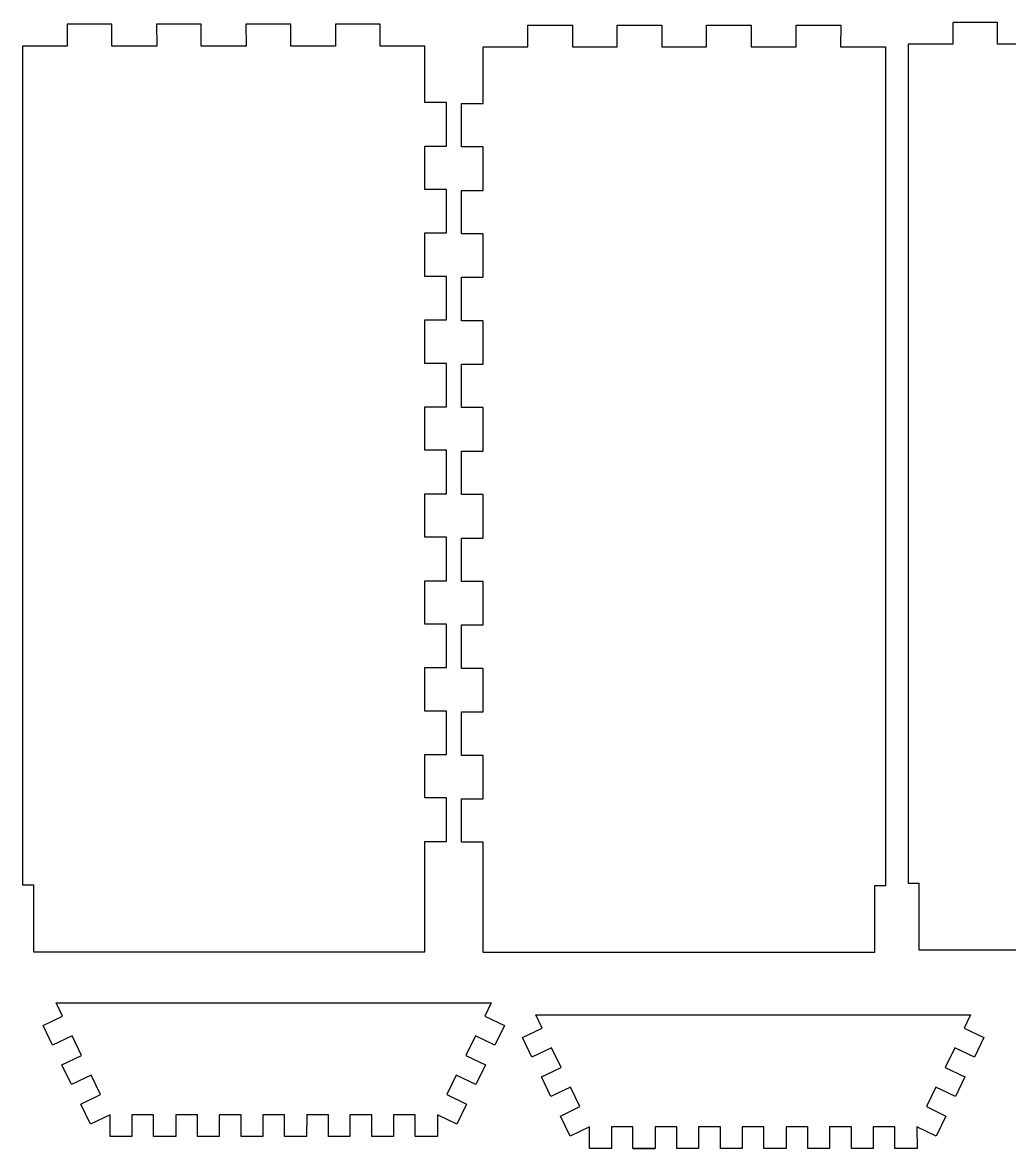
# Model space of a CAD drawing. Extents: x 3 to 797, y -421 to 397.
# Drawn here: x 4.5 to 186.1, y 189.2 to 396.4 of the extents above; entities that cross this region are included whole.
import ezdxf

# ---------------------------------------------------------------- set-up
doc = ezdxf.new("R2010")
doc.units = 0
doc.header["$MEASUREMENT"] = 0
doc.layers.add('PLAT', color=7, linetype='CONTINUOUS')

msp = doc.modelspace()

# ---------------------------------------------------------------- linework, layer by layer
at = {"layer": 'PLAT'}
for p, q in [((20.95, 396.08), (12.72, 396.08)), ((12.72, 396.08), (12.74, 392.08)), ((20.95, 392.08), (20.95, 396.08)), ((37.39, 396.08), (29.17, 396.08)), ((29.17, 396.08), (29.18, 392.08)), ((37.39, 392.08), (37.39, 396.08)), ((53.84, 396.08), (45.61, 396.08)), ((45.61, 396.08), (45.63, 392.08)), ((53.84, 392.08), (53.84, 396.08)), ((70.28, 396.08), (62.06, 396.08)), ((62.06, 396.08), (62.07, 392.08)), ((70.28, 392.08), (70.28, 396.08)), ((97.46, 391.94), (97.46, 395.94)), ((97.46, 395.94), (105.68, 395.94)), ((105.68, 395.94), (105.67, 391.94)), ((113.9, 391.94), (113.9, 395.94)), ((113.9, 395.94), (122.13, 395.94)), ((122.13, 395.94), (122.11, 391.94)), ((130.35, 391.94), (130.35, 395.94)), ((130.35, 395.94), (138.57, 395.94)), ((138.57, 395.94), (138.55, 391.94)), ((146.79, 391.94), (146.79, 395.94)), ((146.79, 395.94), (155.01, 395.94)), ((155.01, 395.94), (155, 391.94)), ((183.85, 396.41), (175.63, 396.41)), ((175.63, 396.41), (175.64, 392.41)), ((183.85, 392.41), (183.85, 396.41)), ((12.74, 392.08), (4.5, 392.08)), ((4.5, 392.08), (4.5, 237.67)), ((29.18, 392.08), (20.95, 392.08)), ((45.63, 392.08), (37.39, 392.08)), ((62.07, 392.08), (53.84, 392.08)), ((78.5, 392.08), (70.28, 392.08)), ((78.5, 381.67), (78.5, 392.08)), ((89.24, 381.52), (89.24, 391.94)), ((89.24, 391.94), (97.46, 391.94)), ((105.67, 391.94), (113.9, 391.94)), ((122.11, 391.94), (130.35, 391.94)), ((138.55, 391.94), (146.79, 391.94)), ((155, 391.94), (163.24, 391.94)), ((163.24, 391.94), (163.24, 237.52)), ((175.64, 392.41), (167.41, 392.41)), ((167.41, 392.41), (167.41, 238)), ((192.09, 392.41), (183.85, 392.41)), ((82.5, 381.67), (78.5, 381.67)), ((82.5, 373.67), (82.5, 381.67)), ((85.24, 373.52), (85.24, 381.52)), ((85.24, 381.52), (89.24, 381.52)), ((78.5, 365.67), (78.5, 373.67)), ((78.5, 373.67), (82.5, 373.67)), ((89.24, 373.52), (85.24, 373.52)), ((89.24, 365.52), (89.24, 373.52)), ((82.5, 365.67), (78.5, 365.67)), ((82.5, 357.67), (82.5, 365.67)), ((85.24, 357.52), (85.24, 365.52)), ((85.24, 365.52), (89.24, 365.52)), ((78.5, 349.67), (78.5, 357.67)), ((78.5, 357.67), (82.5, 357.67)), ((89.24, 357.52), (85.24, 357.52)), ((89.24, 349.52), (89.24, 357.52)), ((82.5, 349.67), (78.5, 349.67)), ((82.5, 341.67), (82.5, 349.67)), ((85.24, 341.52), (85.24, 349.52)), ((85.24, 349.52), (89.24, 349.52)), ((78.5, 333.67), (78.5, 341.67)), ((78.5, 341.67), (82.5, 341.67)), ((89.24, 341.52), (85.24, 341.52)), ((89.24, 333.52), (89.24, 341.52)), ((82.5, 333.67), (78.5, 333.67)), ((82.5, 325.67), (82.5, 333.67)), ((85.24, 325.52), (85.24, 333.52)), ((85.24, 333.52), (89.24, 333.52)), ((78.5, 317.67), (78.5, 325.67)), ((78.5, 325.67), (82.5, 325.67)), ((89.24, 325.52), (85.24, 325.52)), ((89.24, 317.52), (89.24, 325.52)), ((82.5, 317.67), (78.5, 317.67)), ((82.5, 309.67), (82.5, 317.67)), ((85.24, 309.52), (85.24, 317.52)), ((85.24, 317.52), (89.24, 317.52)), ((78.5, 301.67), (78.5, 309.67)), ((78.5, 309.67), (82.5, 309.67)), ((89.24, 309.52), (85.24, 309.52)), ((89.24, 301.52), (89.24, 309.52)), ((82.5, 301.67), (78.5, 301.67)), ((82.5, 293.67), (82.5, 301.67)), ((85.24, 293.52), (85.24, 301.52)), ((85.24, 301.52), (89.24, 301.52)), ((78.5, 285.67), (78.5, 293.67)), ((78.5, 293.67), (82.5, 293.67)), ((89.24, 293.52), (85.24, 293.52)), ((89.24, 285.52), (89.24, 293.52)), ((82.5, 285.67), (78.5, 285.67)), ((82.5, 277.67), (82.5, 285.67)), ((85.24, 277.52), (85.24, 285.52)), ((85.24, 285.52), (89.24, 285.52)), ((78.5, 269.67), (78.5, 277.67)), ((78.5, 277.67), (82.5, 277.67)), ((89.24, 277.52), (85.24, 277.52)), ((89.24, 269.52), (89.24, 277.52)), ((82.5, 269.67), (78.5, 269.67)), ((82.5, 261.67), (82.5, 269.67)), ((85.24, 261.52), (85.24, 269.52)), ((85.24, 269.52), (89.24, 269.52)), ((78.5, 253.67), (78.5, 261.67)), ((78.5, 261.67), (82.5, 261.67)), ((89.24, 261.52), (85.24, 261.52)), ((89.24, 253.52), (89.24, 261.52)), ((82.5, 253.67), (78.5, 253.67)), ((82.5, 245.67), (82.5, 253.67)), ((85.24, 245.52), (85.24, 253.52)), ((85.24, 253.52), (89.24, 253.52)), ((78.5, 225.38), (78.5, 245.67)), ((78.5, 245.67), (82.5, 245.67)), ((89.24, 245.52), (85.24, 245.52)), ((89.24, 225.23), (89.24, 245.52)), ((4.5, 237.67), (6.5, 237.67)), ((6.5, 237.67), (6.5, 225.38)), ((163.24, 237.52), (161.24, 237.52)), ((161.24, 237.52), (161.24, 225.23)), ((167.41, 238), (169.41, 238)), ((169.41, 238), (169.41, 225.71)), ((6.5, 225.38), (78.5, 225.38)), ((161.24, 225.23), (89.24, 225.23)), ((169.41, 225.71), (241.41, 225.71)), ((11.87, 213.52), (10.7, 215.95)), ((10.7, 215.95), (16.63, 215.95)), ((16.63, 215.95), (90.7, 215.95)), ((90.7, 215.95), (89.53, 213.52)), ((8.27, 211.79), (11.87, 213.52)), ((89.53, 213.52), (93.14, 211.79)), ((100.08, 211.31), (98.91, 213.74)), ((98.91, 213.74), (104.83, 213.74)), ((104.83, 213.74), (178.91, 213.74)), ((178.91, 213.74), (177.74, 211.31)), ((10.01, 208.18), (8.27, 211.79)), ((93.14, 211.79), (91.4, 208.18)), ((13.61, 209.92), (10.01, 208.18)), ((15.36, 206.28), (13.61, 209.92)), ((87.8, 209.92), (86.04, 206.28)), ((91.4, 208.18), (87.8, 209.92)), ((96.48, 209.58), (100.08, 211.31)), ((98.21, 205.97), (96.48, 209.58)), ((177.74, 211.31), (181.34, 209.58)), ((181.34, 209.58), (179.61, 205.97)), ((101.82, 207.71), (98.21, 205.97)), ((103.57, 204.07), (101.82, 207.71)), ((176, 207.71), (174.25, 204.07)), ((179.61, 205.97), (176, 207.71)), ((11.76, 204.54), (15.36, 206.28)), ((86.04, 206.28), (89.65, 204.54)), ((13.5, 200.94), (11.76, 204.54)), ((89.65, 204.54), (87.91, 200.94)), ((99.97, 202.33), (103.57, 204.07)), ((174.25, 204.07), (177.85, 202.33)), ((17.1, 202.68), (13.5, 200.94)), ((18.84, 199.07), (17.1, 202.68)), ((84.3, 202.68), (82.57, 199.07)), ((87.91, 200.94), (84.3, 202.68)), ((101.7, 198.73), (99.97, 202.33)), ((177.85, 202.33), (176.11, 198.73)), ((15.24, 197.34), (18.84, 199.07)), ((82.57, 199.07), (86.17, 197.34)), ((105.31, 200.47), (101.7, 198.73)), ((107.04, 196.86), (105.31, 200.47)), ((172.51, 200.47), (170.77, 196.86)), ((176.11, 198.73), (172.51, 200.47)), ((17.02, 193.63), (15.24, 197.34)), ((86.17, 197.34), (84.38, 193.63)), ((20.63, 195.36), (17.02, 193.63)), ((20.63, 191.36), (20.63, 195.36)), ((28.6, 195.36), (24.61, 195.36)), ((24.61, 195.36), (24.61, 191.36)), ((28.6, 191.36), (28.6, 195.36)), ((36.69, 195.36), (32.7, 195.36)), ((32.7, 195.36), (32.7, 191.36)), ((36.69, 191.36), (36.69, 195.36)), ((44.7, 195.36), (40.67, 195.36)), ((40.67, 195.36), (40.67, 191.36)), ((44.7, 191.36), (44.7, 195.36)), ((52.67, 195.36), (48.68, 195.36)), ((48.68, 195.36), (48.68, 191.36)), ((52.67, 191.36), (52.67, 195.36)), ((56.83, 195.36), (56.77, 191.36)), ((60.76, 195.36), (56.77, 195.36)), ((60.76, 191.36), (60.76, 195.36)), ((68.77, 195.36), (64.74, 195.36)), ((64.74, 195.36), (64.74, 191.36)), ((68.77, 191.36), (68.77, 195.36)), ((76.74, 195.36), (72.75, 195.36)), ((72.75, 195.36), (72.75, 191.36)), ((76.74, 191.36), (76.74, 195.36)), ((84.38, 193.63), (80.81, 195.36)), ((80.81, 195.36), (80.84, 191.36)), ((103.44, 195.13), (107.04, 196.86)), ((105.23, 191.42), (103.44, 195.13)), ((170.77, 196.86), (174.38, 195.13)), ((174.38, 195.13), (172.59, 191.42)), ((108.83, 193.15), (105.23, 191.42)), ((108.83, 189.15), (108.83, 193.15)), ((116.8, 193.15), (112.82, 193.15)), ((112.82, 193.15), (112.82, 189.15)), ((116.8, 189.15), (116.8, 193.15)), ((124.89, 193.15), (120.91, 193.15)), ((120.91, 193.15), (120.91, 189.15)), ((124.89, 189.15), (124.89, 193.15)), ((132.9, 193.15), (128.88, 193.15)), ((128.88, 193.15), (128.88, 189.15)), ((132.9, 189.15), (132.9, 193.15)), ((140.87, 193.15), (136.89, 193.15)), ((136.89, 193.15), (136.89, 189.15)), ((140.87, 189.15), (140.87, 193.15)), ((145.01, 193.15), (144.98, 189.15)), ((148.96, 193.15), (145.01, 193.15)), ((148.96, 189.15), (148.96, 193.15)), ((156.97, 193.15), (152.95, 193.15)), ((152.95, 193.15), (152.95, 189.15)), ((156.97, 189.15), (156.97, 193.15)), ((164.94, 193.15), (160.96, 193.15)), ((160.96, 193.15), (160.96, 189.15)), ((164.94, 189.15), (164.94, 193.15)), ((172.59, 191.42), (169.02, 193.15)), ((169.02, 193.15), (169.05, 189.15)), ((24.61, 191.36), (20.63, 191.36)), ((32.7, 191.36), (28.6, 191.36)), ((40.67, 191.36), (36.69, 191.36)), ((48.68, 191.36), (44.7, 191.36)), ((56.77, 191.36), (52.67, 191.36)), ((64.74, 191.36), (60.76, 191.36)), ((72.75, 191.36), (68.77, 191.36)), ((80.84, 191.36), (76.74, 191.36)), ((112.82, 189.15), (108.83, 189.15)), ((120.91, 189.15), (116.8, 189.15)), ((116.8, 189.15), (120.91, 189.15)), ((128.88, 189.15), (124.89, 189.15)), ((136.89, 189.15), (132.9, 189.15)), ((144.98, 189.15), (140.87, 189.15)), ((152.95, 189.15), (148.96, 189.15)), ((160.96, 189.15), (156.97, 189.15)), ((169.05, 189.15), (164.94, 189.15))]:
    msp.add_line(p, q, dxfattribs=at)

doc.saveas('drawing.dxf')
